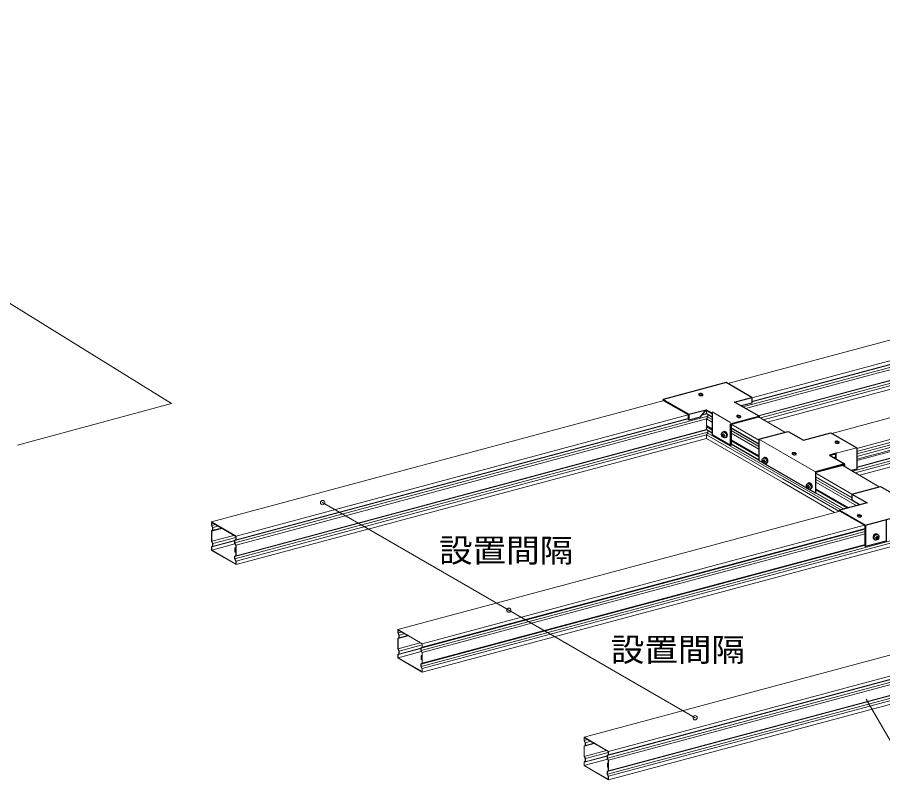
# Model space of a CAD drawing. Units: millimetres on the paper. Extents: x -195 to 195, y -135 to 132.
# Drawn here: x -38 to 43.3, y -87 to -15.3 of the extents above; entities that cross this region are included whole.
import ezdxf
from ezdxf.enums import TextEntityAlignment as Align

# ---------------------------------------------------------------- set-up
doc = ezdxf.new("R2010")
doc.units = ezdxf.units.MM
doc.header["$PDMODE"] = 32
doc.header["$PDSIZE"] = 0.4
for name, color, linetype, lineweight in [('0-2_野縁受け', 3, 'Continuous', 18), ('0-5_寸法', 4, 'Continuous', 9), ('0-6_文字', 4, 'Continuous', 9), ('0-8_隠線', 4, 'Continuous', 9), ('0-B_補強金具・金具・その他', 7, 'Continuous', 18), ('0-C_ビス・アンカーボルト・強調図形', 2, 'Continuous', 25)]:
    doc.layers.add(name, color=color, linetype=linetype, lineweight=lineweight)
doc.styles.add('ＭＳ ゴシック', font='')
doc.styles.get('ＭＳ ゴシック').set_extended_font_data('MS Gothic')

msp = doc.modelspace()

# ---------------------------------------------------------------- linework, layer by layer
at = {"layer": '0-2_野縁受け'}
for p, q in [((28.757, -49.708), (101.541, -30.206)), ((30.156, -51.888), (105.629, -31.665)), ((103.811, -31.55), (31.01, -51.057)), ((105.525, -31.924), (30.429, -52.046)), ((31.01, -51.39), (103.811, -31.883)), ((103.811, -31.919), (31.01, -51.426)), ((31.612, -52.729), (105.525, -32.924)), ((105.559, -32.95), (31.655, -52.753)), ((31.816, -52.943), (105.653, -33.159)), ((105.525, -33.424), (32.089, -53.101)), ((32.484, -53.329), (105.525, -33.757)), ((17.444, -86.369), (177.165, -43.572)), ((177.28, -43.772), (17.56, -86.569)), ((17.56, -86.902), (177.28, -44.105)), ((38.521, -54.389), (70.845, -45.728)), ((73.183, -47.134), (40.864, -55.794)), ((72.153, -47.699), (40.864, -56.082)), ((73.191, -47.885), (40.864, -56.547)), ((40.864, -56.316), (72.153, -47.932)), ((40.864, -56.813), (72.549, -48.323)), ((40.864, -56.93), (72.268, -48.515)), ((40.448, -57.927), (72.153, -49.432)), ((40.864, -57.547), (72.268, -49.132)), ((72.153, -49.199), (40.864, -57.582)), ((72.268, -49.632), (40.722, -58.085)), ((41.116, -58.312), (72.268, -49.965)), ((-19.737, -62.702), (22.77, -51.313)), ((-17.543, -64.669), (26.882, -52.765)), ((25.04, -52.657), (-17.427, -64.036)), ((26.788, -52.557), (26.307, -52.686)), ((26.341, -52.641), (26.753, -52.531)), ((27.308, -52.851), (26.753, -52.531)), ((26.882, -52.63), (27.297, -52.869)), ((25.04, -53.026), (-17.543, -64.436)), ((-17.427, -64.369), (25.04, -52.99)), ((26.753, -53.031), (-17.427, -64.869)), ((26.753, -53.647), (26.753, -53.031)), ((26.753, -53.031), (27.286, -53.338)), ((27.286, -53.096), (26.882, -52.863)), ((31.671, -55.037), (29.07, -53.535)), ((31.645, -52.845), (33.253, -53.773)), ((31.645, -52.845), (34.12, -54.273)), ((26.788, -54.057), (-17.543, -65.936)), ((-17.543, -66.169), (26.882, -54.265)), ((-17.427, -65.869), (26.753, -54.031)), ((27.286, -53.955), (26.753, -53.647)), ((26.753, -54.031), (26.753, -53.764)), ((26.753, -53.764), (27.286, -54.072)), ((27.286, -54.338), (26.753, -54.031)), ((26.882, -54.13), (27.297, -54.369)), ((33.901, -58.415), (26.882, -54.363)), ((31.671, -55.37), (29.07, -53.868)), ((29.07, -53.893), (31.671, -55.394)), ((31.671, -55.628), (29.07, -54.126)), ((29.07, -54.368), (31.671, -55.87)), ((26.753, -54.531), (-17.427, -66.369)), ((-17.427, -66.702), (26.753, -54.864)), ((26.753, -54.531), (33.919, -58.668)), ((33.875, -58.976), (26.753, -54.864)), ((31.671, -56.487), (29.07, -54.985)), ((29.07, -55.102), (31.671, -56.603)), ((31.671, -56.87), (29.07, -55.368)), ((29.07, -55.393), (31.671, -56.894)), ((38.649, -56.64), (38.886, -56.577)), ((38.649, -56.64), (38.886, -56.577)), ((38.886, -56.612), (38.691, -56.664)), ((38.886, -56.612), (38.691, -56.664)), ((39.495, -57.377), (42.981, -59.389)), ((39.61, -57.443), (42.981, -59.389)), ((39.375, -61.576), (33.901, -58.415)), ((40.405, -60.08), (37.034, -58.133)), ((40.385, -60.401), (37.034, -58.466)), ((37.034, -58.491), (40.385, -60.425)), ((38.783, -61.809), (33.875, -58.976)), ((33.919, -58.668), (39.177, -61.704)), ((41.15, -61.1), (37.034, -58.724)), ((37.034, -58.966), (40.863, -61.177)), ((40.133, -61.373), (37.034, -59.583)), ((37.034, -59.7), (39.995, -61.41)), ((39.68, -61.494), (37.034, -59.966)), ((37.034, -59.991), (39.651, -61.502)), ((-2.243, -72.802), (39.278, -61.677)), ((-19.737, -62.702), (-17.427, -64.036)), ((-19.708, -62.752), (-17.456, -64.052)), ((-19.593, -63.219), (-19.708, -63.019)), ((-19.708, -63.552), (-18.767, -63.3)), ((-19.621, -63.469), (-19.621, -63.236)), ((-19.593, -63.219), (-19.119, -63.092)), ((-19.593, -63.486), (-19.593, -63.219)), ((-19.593, -63.486), (-18.804, -63.274)), ((41.637, -63.366), (-0.049, -74.536)), ((41.587, -63.01), (0.066, -74.136)), ((0.066, -74.469), (41.637, -63.33)), ((-19.708, -63.552), (-19.593, -63.486)), ((-19.708, -64.519), (-19.708, -63.552)), ((-19.708, -64.519), (-17.618, -63.959)), ((-19.593, -64.719), (-17.456, -64.147)), ((-0.049, -74.769), (41.637, -63.599)), ((41.637, -63.83), (0.066, -74.969)), ((-19.708, -65.052), (-17.575, -64.481)), ((-19.593, -64.719), (-19.708, -64.519)), ((-19.708, -65.352), (-17.524, -64.767)), ((-19.621, -65.002), (-17.575, -64.454)), ((-19.593, -64.986), (-19.593, -64.719)), ((-17.456, -64.883), (-17.456, -65.141)), ((-17.427, -64.869), (-17.427, -65.136)), ((-0.049, -76.269), (44.131, -64.431)), ((41.637, -64.866), (-0.049, -76.036)), ((44.247, -64.631), (0.066, -76.469)), ((0.066, -75.969), (41.637, -64.83)), ((0.066, -76.802), (44.247, -64.964)), ((-19.708, -65.352), (-17.456, -66.652)), ((-17.543, -65.169), (-17.543, -65.452)), ((-17.514, -65.164), (-17.514, -65.469)), ((-17.485, -65.486), (-17.514, -65.469)), ((-17.485, -65.169), (-17.504, -65.158)), ((-17.466, -65.146), (-17.485, -65.136)), ((-17.485, -65.219), (-17.485, -65.486)), ((-17.485, -65.219), (-17.456, -65.236)), ((-17.456, -65.236), (-17.456, -65.852)), ((-17.427, -65.252), (-17.427, -65.869)), ((15.251, -82.902), (57.737, -71.518)), ((-2.243, -72.802), (0.066, -74.136)), ((-2.214, -72.852), (0.037, -74.152)), ((-2.099, -73.319), (-2.214, -73.119)), ((60.046, -72.851), (17.56, -84.236)), ((-2.214, -73.652), (-1.274, -73.4)), ((-2.214, -73.652), (-2.099, -73.586)), ((-2.214, -74.619), (-2.214, -73.652)), ((-2.128, -73.569), (-2.128, -73.336)), ((-2.099, -73.319), (-1.626, -73.192)), ((-2.099, -73.586), (-2.099, -73.319)), ((-2.099, -73.586), (-1.31, -73.374)), ((60.101, -73.206), (17.444, -84.636)), ((17.444, -84.869), (60.104, -73.438)), ((17.56, -84.569), (60.104, -73.169)), ((60.104, -73.669), (17.56, -85.069)), ((-2.214, -74.619), (-0.124, -74.059)), ((-2.214, -75.152), (-0.081, -74.581)), ((-2.099, -74.819), (-2.214, -74.619)), ((-2.128, -75.102), (-0.081, -74.554)), ((-2.099, -74.819), (0.037, -74.247)), ((60.104, -74.705), (17.444, -86.136)), ((17.56, -86.069), (60.104, -74.669)), ((-2.214, -75.452), (-0.03, -74.867)), ((-2.214, -75.452), (0.037, -76.752)), ((-2.099, -75.086), (-2.099, -74.819)), ((-0.049, -75.269), (-0.049, -75.552)), ((-0.02, -75.264), (-0.02, -75.569)), ((0.008, -75.586), (-0.02, -75.569)), ((0.008, -75.269), (-0.01, -75.258)), ((0.027, -75.246), (0.008, -75.236)), ((0.008, -75.319), (0.008, -75.586)), ((0.008, -75.319), (0.037, -75.336)), ((0.037, -74.983), (0.037, -75.241)), ((0.037, -75.336), (0.037, -75.952)), ((0.066, -74.969), (0.066, -75.236)), ((0.066, -75.352), (0.066, -75.969)), ((15.251, -82.902), (17.56, -84.236)), ((15.279, -82.952), (17.531, -84.252)), ((15.395, -83.419), (15.279, -83.219)), ((15.279, -83.752), (16.22, -83.5)), ((15.279, -83.752), (15.395, -83.686)), ((15.366, -83.669), (15.366, -83.436)), ((15.395, -83.419), (15.868, -83.292)), ((15.395, -83.686), (15.395, -83.419)), ((15.395, -83.686), (16.184, -83.474)), ((15.279, -84.719), (15.279, -83.752)), ((15.279, -84.719), (17.369, -84.159)), ((15.395, -84.919), (17.531, -84.347)), ((15.279, -85.252), (17.412, -84.681)), ((15.395, -84.919), (15.279, -84.719)), ((15.279, -85.552), (17.464, -84.967)), ((15.366, -85.202), (17.412, -84.654)), ((15.395, -85.186), (15.395, -84.919)), ((17.531, -85.083), (17.531, -85.341)), ((17.56, -85.069), (17.56, -85.336)), ((15.279, -85.552), (17.531, -86.852)), ((17.444, -85.369), (17.444, -85.652)), ((17.473, -85.364), (17.473, -85.669)), ((17.502, -85.686), (17.473, -85.669)), ((17.502, -85.369), (17.483, -85.358)), ((17.521, -85.346), (17.502, -85.336)), ((17.502, -85.419), (17.502, -85.686)), ((17.502, -85.419), (17.531, -85.436)), ((17.531, -85.436), (17.531, -86.052)), ((17.56, -85.452), (17.56, -86.069))]:
    msp.add_line(p, q, dxfattribs=at)
for points in [[(26.753, -53.031), (26.882, -52.863), (26.882, -52.63), (26.753, -52.531), (26.753, -52.197)], [(26.753, -54.864), (26.753, -54.531), (26.882, -54.363), (26.882, -54.13), (26.753, -54.031)], [(-17.427, -65.869), (-17.543, -65.936), (-17.543, -66.169), (-17.427, -66.369), (-17.427, -66.702), (-19.737, -65.369), (-19.737, -65.036), (-19.621, -64.969), (-19.621, -64.736), (-19.737, -64.536), (-19.737, -63.536), (-19.621, -63.469), (-19.621, -63.236), (-19.737, -63.036), (-19.737, -62.702)], [(-19.708, -62.752), (-19.708, -63.019), (-19.393, -62.934)], [(-17.456, -64.883), (-17.575, -64.678), (-17.575, -64.421), (-17.456, -64.352), (-17.456, -64.052)], [(-17.427, -64.036), (-17.427, -64.369), (-17.543, -64.436), (-17.543, -64.669), (-17.427, -64.869)], [(-19.708, -65.352), (-19.708, -65.052), (-19.593, -64.986)], [(-17.456, -66.652), (-17.456, -66.383), (-17.575, -66.178), (-17.575, -65.921), (-17.456, -65.852)], [(0.066, -75.969), (-0.049, -76.036), (-0.049, -76.269), (0.066, -76.469), (0.066, -76.802), (-2.243, -75.469), (-2.243, -75.136), (-2.128, -75.069), (-2.128, -74.836), (-2.243, -74.636), (-2.243, -73.636), (-2.128, -73.569), (-2.128, -73.336), (-2.243, -73.136), (-2.243, -72.802)], [(-2.214, -72.852), (-2.214, -73.119), (-1.899, -73.034)], [(0.037, -74.983), (-0.081, -74.778), (-0.081, -74.521), (0.037, -74.452), (0.037, -74.152)], [(0.066, -74.136), (0.066, -74.469), (-0.049, -74.536), (-0.049, -74.769), (0.066, -74.969)], [(-2.214, -75.452), (-2.214, -75.152), (-2.099, -75.086)], [(0.037, -76.752), (0.037, -76.483), (-0.081, -76.278), (-0.081, -76.021), (0.037, -75.952)], [(17.56, -86.069), (17.444, -86.136), (17.444, -86.369), (17.56, -86.569), (17.56, -86.902), (15.251, -85.569), (15.251, -85.236), (15.366, -85.169), (15.366, -84.936), (15.251, -84.736), (15.251, -83.736), (15.366, -83.669), (15.366, -83.436), (15.251, -83.236), (15.251, -82.902)], [(15.279, -82.952), (15.279, -83.219), (15.595, -83.134)], [(17.531, -85.083), (17.412, -84.878), (17.412, -84.621), (17.531, -84.552), (17.531, -84.252)], [(17.56, -84.236), (17.56, -84.569), (17.444, -84.636), (17.444, -84.869), (17.56, -85.069)], [(15.279, -85.552), (15.279, -85.252), (15.395, -85.186)], [(17.531, -86.852), (17.531, -86.583), (17.412, -86.378), (17.412, -86.121), (17.531, -86.052)]]:
    msp.add_lwpolyline(points, dxfattribs=at)
for centre, radius, start, end in [((26.84, -53.764), 0.0869, 108.47719, 180), ((26.792, -53.647), 0.0384, 180, 300), ((-17.504, -65.169), 0.0385, 60, 180), ((-17.456, -65.452), 0.0866, 180, 240), ((-17.507, -65.164), 0.0067, 60, 180), ((-17.485, -65.202), 0.0289, 60, 180), ((-17.485, -65.469), 0.0289, 180, 240), ((-17.495, -65.486), 0.0096, 240, 0), ((-17.485, -65.502), 0.0289, 240, 0), ((-17.476, -65.219), 0.0096, 60, 180), ((-17.466, -65.136), 0.0385, 240, 0), ((-17.514, -65.252), 0.0866, 0, 60), ((-17.485, -65.236), 0.0289, 0, 60), ((-17.463, -65.141), 0.0067, 240, 0), ((-0.011, -75.269), 0.0385, 60, 180), ((0.037, -75.552), 0.0866, 180, 240), ((-0.014, -75.264), 0.0067, 60, 180), ((0.008, -75.302), 0.0289, 60, 180), ((0.008, -75.569), 0.0289, 180, 240), ((0.018, -75.319), 0.0096, 60, 180), ((0.028, -75.236), 0.0385, 240, 0), ((0.008, -75.336), 0.0289, 0, 60), ((-0.02, -75.352), 0.0866, 0, 60), ((0.031, -75.241), 0.0067, 240, 0), ((-0.001, -75.586), 0.0096, 240, 0), ((0.008, -75.602), 0.0289, 240, 0), ((17.531, -85.652), 0.0866, 180, 240), ((17.483, -85.369), 0.0385, 60, 180), ((17.48, -85.364), 0.0067, 60, 180), ((17.502, -85.402), 0.0289, 60, 180), ((17.502, -85.669), 0.0289, 180, 240), ((17.493, -85.686), 0.0096, 240, 0), ((17.502, -85.702), 0.0289, 240, 0), ((17.521, -85.336), 0.0385, 240, 0), ((17.512, -85.419), 0.0096, 60, 180), ((17.473, -85.452), 0.0866, 0, 60), ((17.502, -85.436), 0.0289, 0, 60), ((17.524, -85.341), 0.0067, 240, 0)]:
    msp.add_arc(centre, radius, start, end, dxfattribs=at)
at = {"layer": '0-5_寸法'}
for p, q in [((-23.473, -51.598), (-82.052, -15.333)), ((-37.957, -55.479), (-23.473, -51.598)), ((-9.301, -60.882), (25.686, -81.082))]:
    msp.add_line(p, q, dxfattribs=at)
for p in [(-9.301, -60.882), (8.193, -70.982), (25.686, -81.082)]:
    msp.add_point(p, dxfattribs=at)
at = {"layer": '0-6_文字'}
msp.add_line((41.748, -79.337), (46.165, -86.987), dxfattribs=at)
at = {"layer": '0-8_隠線'}
for p, q in [((29.018, -53.368), (27.286, -52.368)), ((31.671, -54.93), (36.982, -57.997)), ((38.932, -56.259), (40.864, -55.741))]:
    msp.add_line(p, q, dxfattribs=at)
at = {"layer": '0-B_補強金具・金具・その他', "color": 2, "lineweight": 25}
for p, q in [((22.684, -51.336), (22.684, -51.21)), ((22.729, -51.289), (25.04, -52.623)), ((22.73, -51.323), (22.73, -51.287)), ((25.04, -52.623), (25.04, -53.103)), ((25.086, -52.597), (26.709, -52.162)), ((27.286, -52.549), (26.68, -52.199)), ((26.709, -52.162), (27.286, -52.495)), ((31.697, -52.778), (31.697, -52.874)), ((25.086, -53.13), (25.04, -53.103)), ((29.018, -55.495), (29.018, -53.495)), ((29.07, -53.535), (31.645, -52.845)), ((29.07, -53.535), (29.07, -55.482)), ((31.671, -54.93), (31.671, -56.93)), ((29.018, -55.495), (29.07, -55.482)), ((38.886, -56.325), (38.351, -56.468)), ((38.886, -56.777), (38.886, -56.325)), ((38.932, -56.803), (38.932, -56.259)), ((39.674, -57.329), (39.674, -57.48)), ((39.726, -57.261), (39.726, -57.51)), ((40.864, -57.741), (40.36, -57.876)), ((39.252, -61.684), (39.252, -61.609)), ((41.637, -63.039), (39.278, -61.677))]:
    msp.add_line(p, q, dxfattribs=at)
for points in [[(31.01, -51.009), (28.609, -49.623), (22.684, -51.21)], [(29.018, -53.495), (31.697, -52.778), (29.388, -51.444), (31.01, -51.009), (31.01, -51.543), (30.019, -51.808)], [(22.684, -51.21), (25.086, -52.597), (25.086, -53.13), (26.194, -52.833), (26.709, -52.162)], [(27.286, -52.495), (27.286, -54.495), (29.018, -55.495)], [(31.671, -54.93), (34.414, -54.195), (35.852, -55.025), (38.427, -54.335), (40.864, -55.741), (40.864, -57.741)], [(38.932, -56.259), (38.288, -56.431), (39.726, -57.261), (36.982, -57.997), (36.982, -59.997), (31.671, -56.93)], [(36.982, -59.997), (37.034, -59.983), (37.034, -58.036), (39.674, -57.329)], [(40.385, -60.085), (41.828, -60.918), (39.252, -61.609)], [(40.385, -60.085), (43.096, -59.359), (48.407, -62.425)], [(40.385, -60.085), (40.385, -60.618), (41.197, -61.087)], [(39.252, -61.609), (41.683, -63.012), (41.683, -65.012), (41.637, -64.985), (41.637, -63.039)], [(41.683, -63.012), (44.259, -62.322), (45.696, -63.152), (45.696, -63.685), (44.721, -63.122), (44.259, -62.322)], [(43.615, -62.494), (43.615, -64.494), (41.683, -65.012)]]:
    msp.add_lwpolyline(points, dxfattribs=at)
for centre, radius, start, end in [((26.097, -50.733), 0.069, 105, 240), ((26.097, -50.786), 0.069, 105, 157.27713), ((26.264, -50.444), 0.402, 240, 285), ((26.184, -51.055), 0.402, 60, 105), ((26.184, -51.108), 0.402, 60, 105), ((26.35, -50.766), 0.069, 285, 60), ((26.35, -50.82), 0.069, 22.72287, 60), ((29.654, -52.786), 0.069, 105, 240), ((29.654, -52.84), 0.069, 105, 157.27713), ((29.74, -53.108), 0.402, 60, 105), ((29.74, -53.162), 0.402, 60, 105), ((29.907, -52.82), 0.069, 285, 60), ((29.907, -52.873), 0.069, 22.72287, 60), ((29.82, -52.498), 0.402, 240, 285), ((38.892, -55.204), 0.069, 105, 240), ((38.892, -55.257), 0.069, 105, 157.27713), ((38.979, -55.526), 0.402, 60, 105), ((38.979, -55.579), 0.402, 60, 105), ((39.145, -55.237), 0.069, 285, 60), ((39.145, -55.29), 0.069, 22.72287, 60), ((39.059, -54.915), 0.402, 240, 285), ((34.861, -56.284), 0.069, 105, 240), ((34.861, -56.337), 0.069, 105, 157.27713), ((35.028, -55.995), 0.402, 240, 285), ((34.948, -56.606), 0.402, 60, 105), ((34.948, -56.659), 0.402, 60, 105), ((35.114, -56.317), 0.069, 285, 60), ((35.114, -56.371), 0.069, 22.72287, 60), ((39.954, -57.71), 0.217, 105, 105.87611), ((40.982, -62.119), 0.069, 105, 240), ((40.982, -62.173), 0.069, 105, 157.27713), ((41.149, -61.831), 0.402, 240, 285), ((41.069, -62.441), 0.402, 60, 105), ((41.069, -62.495), 0.402, 60, 105), ((41.235, -62.153), 0.069, 285, 60), ((41.235, -62.206), 0.069, 22.72287, 60)]:
    msp.add_arc(centre, radius, start, end, dxfattribs=at)
at = {"layer": '0-C_ビス・アンカーボルト・強調図形'}
for p, q in [((28.258, -54.279), (28.35, -54.226)), ((28.532, -54.783), (28.625, -54.729)), ((32.065, -56.714), (32.157, -56.661)), ((32.34, -57.217), (32.432, -57.164)), ((36.222, -59.114), (36.314, -59.061)), ((36.497, -59.617), (36.589, -59.564)), ((42.85, -63.893), (42.758, -63.839)), ((42.576, -64.396), (42.483, -64.343))]:
    msp.add_line(p, q, dxfattribs=at)
for centre, major_axis in [((28.395, -54.531), (-0.129, 0.256)), ((32.202, -56.966), (-0.129, 0.256)), ((36.359, -59.366), (-0.129, 0.256)), ((42.713, -64.144), (0.129, 0.256))]:
    msp.add_ellipse(centre, major_axis=major_axis, ratio=0.751651, dxfattribs=at)
for centre, major_axis, ratio, start_param, end_param in [((28.355, -54.52), (-0.011, -0.27), 0.253697, 4.375766, 4.695708), ((28.395, -54.398), (-0.242, 0.051), 0.222648, 1.184469, 1.533451), ((28.487, -54.478), (-0.129, 0.256), 0.751651, 3.183548, 6.325141), ((28.279, -54.5), (-0.011, -0.27), 0.253697, 4.664881, 5.013778), ((28.395, -54.484), (-0.242, 0.051), 0.222648, 0.755145, 1.151082), ((28.395, -54.578), (-0.242, 0.051), 0.222648, 0.7502, 1.151082), ((28.355, -54.52), (-0.011, -0.27), 0.253697, 5.04752, 5.432218), ((28.395, -54.664), (-0.242, 0.051), 0.222648, 1.194738, 1.541834), ((28.395, -54.484), (-0.242, 0.051), 0.222648, 1.502894, 1.817026), ((28.395, -54.578), (-0.242, 0.051), 0.222648, 1.502894, 1.814719), ((28.436, -54.542), (-0.011, -0.27), 0.253697, 4.373289, 4.695708), ((28.436, -54.542), (-0.011, -0.27), 0.253697, 5.04752, 5.427939), ((28.511, -54.562), (-0.011, -0.27), 0.253697, 4.673765, 5.024147), ((32.162, -56.955), (-0.011, -0.27), 0.253697, 4.375766, 4.695708), ((32.202, -56.832), (-0.242, 0.051), 0.222648, 1.184469, 1.533451), ((32.295, -56.912), (-0.129, 0.256), 0.751651, 3.183548, 6.325141), ((32.243, -56.976), (-0.011, -0.27), 0.253697, 4.373289, 4.695708), ((32.086, -56.934), (-0.011, -0.27), 0.253697, 4.664881, 5.013778), ((32.202, -56.919), (-0.242, 0.051), 0.222648, 0.755145, 1.151082), ((32.202, -57.012), (-0.242, 0.051), 0.222648, 0.7502, 1.151082), ((32.162, -56.955), (-0.011, -0.27), 0.253697, 5.04752, 5.432218), ((32.202, -57.099), (-0.242, 0.051), 0.222648, 1.194738, 1.541834), ((32.202, -56.919), (-0.242, 0.051), 0.222648, 1.502894, 1.817026), ((32.202, -57.012), (-0.242, 0.051), 0.222648, 1.502894, 1.814719), ((32.243, -56.976), (-0.011, -0.27), 0.253697, 5.04752, 5.427939), ((32.318, -56.997), (-0.011, -0.27), 0.253697, 4.673765, 5.024147), ((36.243, -59.334), (-0.011, -0.27), 0.253697, 4.664881, 5.013778), ((36.359, -59.319), (-0.242, 0.051), 0.222648, 0.755145, 1.151082), ((36.319, -59.355), (-0.011, -0.27), 0.253697, 4.375766, 4.695708), ((36.359, -59.232), (-0.242, 0.051), 0.222648, 1.184469, 1.533451), ((36.452, -59.312), (-0.129, 0.256), 0.751651, 3.183548, 6.325141), ((36.4, -59.376), (-0.011, -0.27), 0.253697, 4.373289, 4.695708), ((36.359, -59.412), (-0.242, 0.051), 0.222648, 0.7502, 1.151082), ((36.319, -59.355), (-0.011, -0.27), 0.253697, 5.04752, 5.432218), ((36.359, -59.499), (-0.242, 0.051), 0.222648, 1.194738, 1.541834), ((36.359, -59.319), (-0.242, 0.051), 0.222648, 1.502894, 1.817026), ((36.359, -59.412), (-0.242, 0.051), 0.222648, 1.502894, 1.814719), ((36.4, -59.376), (-0.011, -0.27), 0.253697, 5.04752, 5.427939), ((36.475, -59.397), (-0.011, -0.27), 0.253697, 4.673765, 5.024147), ((42.621, -64.091), (0.129, 0.256), 0.751651, 6.24123, 9.382822), ((42.713, -64.098), (0.242, 0.051), 0.222648, 4.466159, 4.780291), ((42.597, -64.175), (0.011, -0.27), 0.253697, 1.259038, 1.609421), ((42.713, -64.011), (0.242, 0.051), 0.222648, 4.749735, 5.098716), ((42.672, -64.155), (0.011, -0.27), 0.253697, 1.587477, 1.909897), ((42.753, -64.134), (0.011, -0.27), 0.253697, 1.587477, 1.907419), ((42.713, -64.098), (0.242, 0.051), 0.222648, 5.132103, 5.528041), ((42.713, -64.191), (0.242, 0.051), 0.222648, 5.132103, 5.532986), ((42.829, -64.113), (0.011, -0.27), 0.253697, 1.269407, 1.618304), ((42.713, -64.191), (0.242, 0.051), 0.222648, 4.468466, 4.780291), ((42.672, -64.155), (0.011, -0.27), 0.253697, 0.855247, 1.235665), ((42.713, -64.278), (0.242, 0.051), 0.222648, 4.741352, 5.088447), ((42.753, -64.134), (0.011, -0.27), 0.253697, 0.850967, 1.235665)]:
    msp.add_ellipse(centre, major_axis=major_axis, ratio=ratio, start_param=start_param, end_param=end_param, dxfattribs=at)

# ---------------------------------------------------------------- texts
at = {"layer": '0-5_寸法', "color": 7, "style": 'ＭＳ ゴシック', "width": 1.05}
for p in [(1.638, -67.136), (17.768, -76.448)]:
    msp.add_text('設置間隔', height=2.199, dxfattribs=at).set_placement(p, align=Align.BOTTOM_LEFT)

doc.saveas('drawing.dxf')
